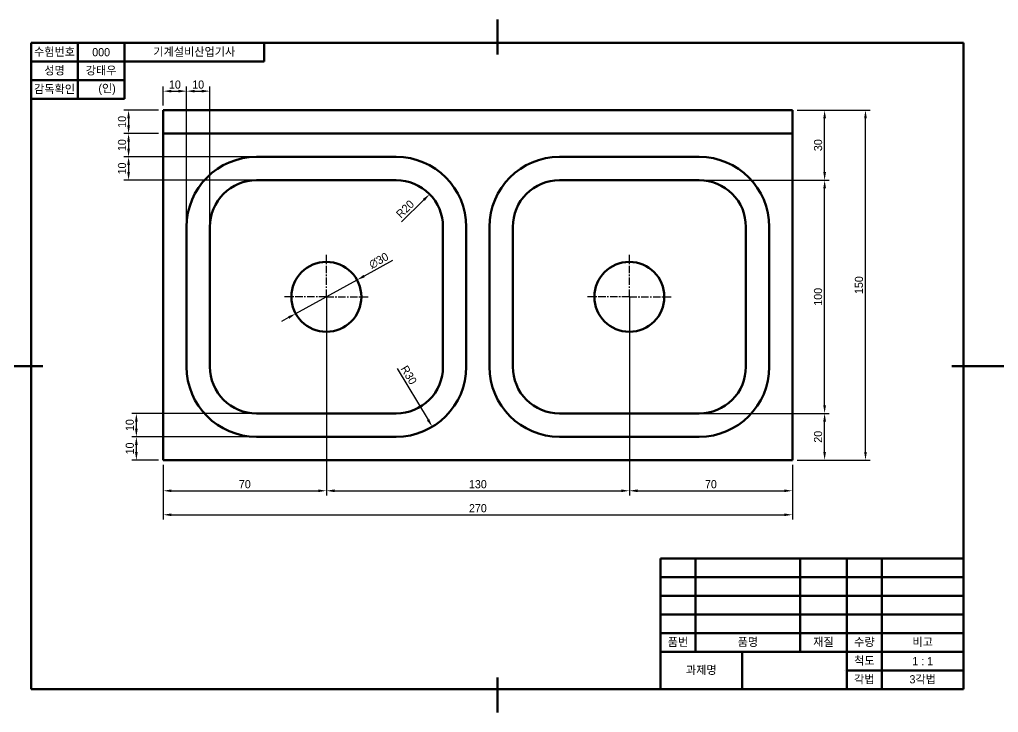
# Model space of a CAD drawing. Header units: millimetres. Extents: x 0 to 2520, y 0 to 297.
# Drawn here: x 1685 to 2105, y 0 to 297 of the extents above; entities that cross this region are included whole.
import ezdxf

# ---------------------------------------------------------------- set-up
doc = ezdxf.new("R2010")
doc.units = ezdxf.units.MM
doc.header["$LTSCALE"] = 0.1
doc.linetypes.add('CENTER', pattern=[50.8, 31.75, -6.35, 6.35, -6.35])
for name, color, linetype, lineweight in [('1.윤곽선', 5, 'Continuous', 70), ('2.외형선', 3, 'Continuous', 50), ('4.일반주서', 2, 'Continuous', 35), ('5.중심선', 1, 'CENTER', 25)]:
    doc.layers.add(name, color=color, linetype=linetype, lineweight=lineweight)
doc.styles.add('굴림', font='')
doc.styles.get('굴림').set_extended_font_data('Gulim')
doc.dimstyles.new('기계제도기능사치수', dxfattribs={"dimtxt": 3.5, "dimasz": 3.5, "dimexe": 2, "dimexo": 2, "dimgap": 1, "dimtad": 1, "dimdsep": 46, "dimtxsty": '굴림', "dimcen": 2.5, "dimclrd": 1, "dimclre": 1, "dimclrt": 2, "dimazin": 2, "dimtfac": 1, "dimtmove": 0, "dimatfit": 3, "dimfxl": 1, "dimarcsym": 0})

# ---------------------------------------------------------------- blocks, each defined once
blk = doc.blocks.new('*D66')
at = {"layer": '2.외형선', "color": 1, "lineweight": -2, "transparency": 16777216}
for p, q in [((1744.64, 258.16), (1729.76, 258.16)), ((1731.76, 254.66), (1731.76, 251.66)), ((1744.64, 248.16), (1729.76, 248.16))]:
    blk.add_line(p, q, dxfattribs=at)
at = {"layer": '2.외형선', "color": 1, "transparency": 16777216}
for points in [[(1731.18, 254.66), (1732.35, 254.66), (1731.76, 258.16)], [(1731.18, 251.66), (1732.35, 251.66), (1731.76, 248.16)]]:
    blk.add_solid(points, dxfattribs=at)
at = {"layer": 'Defpoints', "color": 0, "transparency": 16777216}
for p in [(1746.64, 258.16), (1731.76, 248.16), (1746.64, 248.16)]:
    blk.add_point(p, dxfattribs=at)
at = {"layer": '2.외형선', "color": 2, "transparency": 16777216, "insert": (1728.97, 253.16), "char_height": 3.5, "attachment_point": 5, "rotation": 90, "style": '굴림'}
blk.add_mtext('10', dxfattribs=at)
blk = doc.blocks.new('*D67')
at = {"layer": '2.외형선', "color": 1, "lineweight": -2, "transparency": 16777216}
for p, q in [((1744.64, 248.16), (1729.76, 248.16)), ((1731.76, 244.66), (1731.76, 241.66)), ((1784.64, 238.16), (1729.76, 238.16))]:
    blk.add_line(p, q, dxfattribs=at)
at = {"layer": '2.외형선', "color": 1, "transparency": 16777216}
for points in [[(1731.18, 244.66), (1732.35, 244.66), (1731.76, 248.16)], [(1731.18, 241.66), (1732.35, 241.66), (1731.76, 238.16)]]:
    blk.add_solid(points, dxfattribs=at)
at = {"layer": 'Defpoints', "color": 0, "transparency": 16777216}
for p in [(1746.64, 248.16), (1731.76, 238.16), (1786.64, 238.16)]:
    blk.add_point(p, dxfattribs=at)
at = {"layer": '2.외형선', "color": 2, "transparency": 16777216, "insert": (1728.97, 243.16), "char_height": 3.5, "attachment_point": 5, "rotation": 90, "style": '굴림'}
blk.add_mtext('10', dxfattribs=at)
blk = doc.blocks.new('*D68')
at = {"layer": '2.외형선', "color": 1, "lineweight": -2, "transparency": 16777216}
for p, q in [((1784.64, 238.16), (1729.76, 238.16)), ((1731.76, 234.66), (1731.76, 231.66)), ((1784.64, 228.16), (1729.76, 228.16))]:
    blk.add_line(p, q, dxfattribs=at)
at = {"layer": '2.외형선', "color": 1, "transparency": 16777216}
for points in [[(1731.18, 234.66), (1732.35, 234.66), (1731.76, 238.16)], [(1731.18, 231.66), (1732.35, 231.66), (1731.76, 228.16)]]:
    blk.add_solid(points, dxfattribs=at)
at = {"layer": 'Defpoints', "color": 0, "transparency": 16777216}
for p in [(1786.64, 238.16), (1731.76, 228.16), (1786.64, 228.16)]:
    blk.add_point(p, dxfattribs=at)
at = {"layer": '2.외형선', "color": 2, "transparency": 16777216, "insert": (1728.97, 233.16), "char_height": 3.5, "attachment_point": 5, "rotation": 90, "style": '굴림'}
blk.add_mtext('10', dxfattribs=at)
blk = doc.blocks.new('*D69')
at = {"layer": '2.외형선', "color": 1, "lineweight": -2, "transparency": 16777216}
for p, q in [((1746.64, 260.16), (1746.64, 268.32)), ((1750.14, 266.32), (1753.14, 266.32)), ((1756.64, 210.16), (1756.64, 268.32))]:
    blk.add_line(p, q, dxfattribs=at)
at = {"layer": '2.외형선', "color": 1, "transparency": 16777216}
for points in [[(1750.14, 266.9), (1750.14, 265.74), (1746.64, 266.32)], [(1753.14, 266.9), (1753.14, 265.74), (1756.64, 266.32)]]:
    blk.add_solid(points, dxfattribs=at)
at = {"layer": 'Defpoints', "color": 0, "transparency": 16777216}
for p in [(1756.64, 266.32), (1746.64, 258.16), (1756.64, 208.16)]:
    blk.add_point(p, dxfattribs=at)
at = {"layer": '2.외형선', "color": 2, "transparency": 16777216, "insert": (1751.64, 269.12), "char_height": 3.5, "attachment_point": 5, "style": '굴림'}
blk.add_mtext('10', dxfattribs=at)
blk = doc.blocks.new('*D70')
at = {"layer": '2.외형선', "color": 1, "lineweight": -2, "transparency": 16777216}
for p, q in [((1756.64, 210.16), (1756.64, 268.32)), ((1760.14, 266.32), (1763.14, 266.32)), ((1766.64, 210.16), (1766.64, 268.32))]:
    blk.add_line(p, q, dxfattribs=at)
at = {"layer": '2.외형선', "color": 1, "transparency": 16777216}
for points in [[(1760.14, 266.9), (1760.14, 265.74), (1756.64, 266.32)], [(1763.14, 266.9), (1763.14, 265.74), (1766.64, 266.32)]]:
    blk.add_solid(points, dxfattribs=at)
at = {"layer": 'Defpoints', "color": 0, "transparency": 16777216}
for p in [(1766.64, 266.32), (1756.64, 208.16), (1766.64, 208.16)]:
    blk.add_point(p, dxfattribs=at)
at = {"layer": '2.외형선', "color": 2, "transparency": 16777216, "insert": (1761.64, 269.12), "char_height": 3.5, "attachment_point": 5, "style": '굴림'}
blk.add_mtext('10', dxfattribs=at)
blk = doc.blocks.new('*D71')
at = {"layer": '2.외형선', "color": 1, "lineweight": -2, "transparency": 16777216}
for p, q in [((1784.64, 118.16), (1733.11, 118.16)), ((1735.11, 111.66), (1735.11, 114.66)), ((1744.64, 108.16), (1733.11, 108.16))]:
    blk.add_line(p, q, dxfattribs=at)
at = {"layer": '2.외형선', "color": 1, "transparency": 16777216}
for points in [[(1734.52, 114.66), (1735.69, 114.66), (1735.11, 118.16)], [(1734.52, 111.66), (1735.69, 111.66), (1735.11, 108.16)]]:
    blk.add_solid(points, dxfattribs=at)
at = {"layer": 'Defpoints', "color": 0, "transparency": 16777216}
for p in [(1735.11, 118.16), (1786.64, 118.16), (1746.64, 108.16)]:
    blk.add_point(p, dxfattribs=at)
at = {"layer": '2.외형선', "color": 2, "transparency": 16777216, "insert": (1732.31, 113.16), "char_height": 3.5, "attachment_point": 5, "rotation": 90, "style": '굴림'}
blk.add_mtext('10', dxfattribs=at)
blk = doc.blocks.new('*D72')
at = {"layer": '2.외형선', "color": 1, "lineweight": -2, "transparency": 16777216}
for p, q in [((1784.64, 128.16), (1733.11, 128.16)), ((1735.11, 121.66), (1735.11, 124.66)), ((1784.64, 118.16), (1733.11, 118.16))]:
    blk.add_line(p, q, dxfattribs=at)
at = {"layer": '2.외형선', "color": 1, "transparency": 16777216}
for points in [[(1734.52, 124.66), (1735.69, 124.66), (1735.11, 128.16)], [(1734.52, 121.66), (1735.69, 121.66), (1735.11, 118.16)]]:
    blk.add_solid(points, dxfattribs=at)
at = {"layer": 'Defpoints', "color": 0, "transparency": 16777216}
for p in [(1735.11, 128.16), (1786.64, 128.16), (1786.64, 118.16)]:
    blk.add_point(p, dxfattribs=at)
at = {"layer": '2.외형선', "color": 2, "transparency": 16777216, "insert": (1732.31, 123.16), "char_height": 3.5, "attachment_point": 5, "rotation": 90, "style": '굴림'}
blk.add_mtext('10', dxfattribs=at)
blk = doc.blocks.new('*D73')
at = {"layer": '2.외형선', "color": 1, "lineweight": -2, "transparency": 16777216}
for p, q in [((1816.64, 176.16), (1816.64, 93.01)), ((1746.64, 106.16), (1746.64, 93.01)), ((1750.14, 95.01), (1813.14, 95.01))]:
    blk.add_line(p, q, dxfattribs=at)
at = {"layer": '2.외형선', "color": 1, "transparency": 16777216}
for points in [[(1750.14, 95.59), (1750.14, 94.43), (1746.64, 95.01)], [(1813.14, 95.59), (1813.14, 94.43), (1816.64, 95.01)]]:
    blk.add_solid(points, dxfattribs=at)
at = {"layer": 'Defpoints', "color": 0, "transparency": 16777216}
for p in [(1816.64, 178.16), (1746.64, 108.16), (1816.64, 95.01)]:
    blk.add_point(p, dxfattribs=at)
at = {"layer": '2.외형선', "color": 2, "transparency": 16777216, "insert": (1781.64, 97.81), "char_height": 3.5, "attachment_point": 5, "style": '굴림'}
blk.add_mtext('70', dxfattribs=at)
blk = doc.blocks.new('*D74')
at = {"layer": '2.외형선', "color": 1, "lineweight": -2, "transparency": 16777216}
for p, q in [((1816.64, 176.16), (1816.64, 93.01)), ((1946.64, 176.16), (1946.64, 93.01)), ((1820.14, 95.01), (1943.14, 95.01))]:
    blk.add_line(p, q, dxfattribs=at)
at = {"layer": '2.외형선', "color": 1, "transparency": 16777216}
for points in [[(1820.14, 95.59), (1820.14, 94.43), (1816.64, 95.01)], [(1943.14, 95.59), (1943.14, 94.43), (1946.64, 95.01)]]:
    blk.add_solid(points, dxfattribs=at)
at = {"layer": 'Defpoints', "color": 0, "transparency": 16777216}
for p in [(1816.64, 178.16), (1946.64, 178.16), (1946.64, 95.01)]:
    blk.add_point(p, dxfattribs=at)
at = {"layer": '2.외형선', "color": 2, "transparency": 16777216, "insert": (1881.64, 97.81), "char_height": 3.5, "attachment_point": 5, "style": '굴림'}
blk.add_mtext('130', dxfattribs=at)
blk = doc.blocks.new('*D75')
at = {"layer": '2.외형선', "color": 1, "lineweight": -2, "transparency": 16777216}
for p, q in [((1946.64, 176.16), (1946.64, 93.01)), ((2016.64, 106.16), (2016.64, 93.01)), ((1950.14, 95.01), (2013.14, 95.01))]:
    blk.add_line(p, q, dxfattribs=at)
at = {"layer": '2.외형선', "color": 1, "transparency": 16777216}
for points in [[(1950.14, 95.59), (1950.14, 94.43), (1946.64, 95.01)], [(2013.14, 95.59), (2013.14, 94.43), (2016.64, 95.01)]]:
    blk.add_solid(points, dxfattribs=at)
at = {"layer": 'Defpoints', "color": 0, "transparency": 16777216}
for p in [(1946.64, 178.16), (2016.64, 108.16), (2016.64, 95.01)]:
    blk.add_point(p, dxfattribs=at)
at = {"layer": '2.외형선', "color": 2, "transparency": 16777216, "insert": (1981.64, 97.81), "char_height": 3.5, "attachment_point": 5, "style": '굴림'}
blk.add_mtext('70', dxfattribs=at)
blk = doc.blocks.new('*D76')
at = {"layer": '2.외형선', "color": 1, "lineweight": -2, "transparency": 16777216}
for p, q in [((1746.64, 106.16), (1746.64, 82.72)), ((2016.64, 106.16), (2016.64, 82.72)), ((1750.14, 84.72), (2013.14, 84.72))]:
    blk.add_line(p, q, dxfattribs=at)
at = {"layer": '2.외형선', "color": 1, "transparency": 16777216}
for points in [[(1750.14, 85.3), (1750.14, 84.14), (1746.64, 84.72)], [(2013.14, 85.3), (2013.14, 84.14), (2016.64, 84.72)]]:
    blk.add_solid(points, dxfattribs=at)
at = {"layer": 'Defpoints', "color": 0, "transparency": 16777216}
for p in [(1746.64, 108.16), (2016.64, 108.16), (2016.64, 84.72)]:
    blk.add_point(p, dxfattribs=at)
at = {"layer": '2.외형선', "color": 2, "transparency": 16777216, "insert": (1881.64, 87.52), "char_height": 3.5, "attachment_point": 5, "style": '굴림'}
blk.add_mtext('270', dxfattribs=at)
blk = doc.blocks.new('*D77')
at = {"layer": '2.외형선', "color": 1, "lineweight": -2, "transparency": 16777216}
for p, q in [((2018.64, 258.16), (2049.96, 258.16)), ((2047.96, 111.66), (2047.96, 254.66)), ((2018.64, 108.16), (2049.96, 108.16))]:
    blk.add_line(p, q, dxfattribs=at)
at = {"layer": '2.외형선', "color": 1, "transparency": 16777216}
for points in [[(2047.38, 254.66), (2048.54, 254.66), (2047.96, 258.16)], [(2047.38, 111.66), (2048.54, 111.66), (2047.96, 108.16)]]:
    blk.add_solid(points, dxfattribs=at)
at = {"layer": 'Defpoints', "color": 0, "transparency": 16777216}
for p in [(2016.64, 258.16), (2047.96, 258.16), (2016.64, 108.16)]:
    blk.add_point(p, dxfattribs=at)
at = {"layer": '2.외형선', "color": 2, "transparency": 16777216, "insert": (2045.16, 183.16), "char_height": 3.5, "attachment_point": 5, "rotation": 90, "style": '굴림'}
blk.add_mtext('150', dxfattribs=at)
blk = doc.blocks.new('*D78')
at = {"layer": '2.외형선', "color": 1, "lineweight": -2, "transparency": 16777216}
for p, q in [((1978.64, 128.16), (2032.42, 128.16)), ((2030.42, 111.66), (2030.42, 124.66)), ((2018.64, 108.16), (2032.42, 108.16))]:
    blk.add_line(p, q, dxfattribs=at)
at = {"layer": '2.외형선', "color": 1, "transparency": 16777216}
for points in [[(2029.84, 124.66), (2031.01, 124.66), (2030.42, 128.16)], [(2029.84, 111.66), (2031.01, 111.66), (2030.42, 108.16)]]:
    blk.add_solid(points, dxfattribs=at)
at = {"layer": 'Defpoints', "color": 0, "transparency": 16777216}
for p in [(1976.64, 128.16), (2030.42, 128.16), (2016.64, 108.16)]:
    blk.add_point(p, dxfattribs=at)
at = {"layer": '2.외형선', "color": 2, "transparency": 16777216, "insert": (2027.63, 118.16), "char_height": 3.5, "attachment_point": 5, "rotation": 90, "style": '굴림'}
blk.add_mtext('20', dxfattribs=at)
blk = doc.blocks.new('*D79')
at = {"layer": '2.외형선', "color": 1, "lineweight": -2, "transparency": 16777216}
for p, q in [((1978.64, 228.16), (2032.42, 228.16)), ((2030.42, 131.66), (2030.42, 224.66)), ((1978.64, 128.16), (2032.42, 128.16))]:
    blk.add_line(p, q, dxfattribs=at)
at = {"layer": '2.외형선', "color": 1, "transparency": 16777216}
for points in [[(2029.84, 224.66), (2031.01, 224.66), (2030.42, 228.16)], [(2029.84, 131.66), (2031.01, 131.66), (2030.42, 128.16)]]:
    blk.add_solid(points, dxfattribs=at)
at = {"layer": 'Defpoints', "color": 0, "transparency": 16777216}
for p in [(1976.64, 228.16), (2030.42, 228.16), (1976.64, 128.16)]:
    blk.add_point(p, dxfattribs=at)
at = {"layer": '2.외형선', "color": 2, "transparency": 16777216, "insert": (2027.62, 178.16), "char_height": 3.5, "attachment_point": 5, "rotation": 90, "style": '굴림'}
blk.add_mtext('100', dxfattribs=at)
blk = doc.blocks.new('*D80')
at = {"layer": '2.외형선', "color": 1, "lineweight": -2, "transparency": 16777216}
for p, q in [((2018.64, 258.16), (2032.42, 258.16)), ((2030.42, 231.66), (2030.42, 254.66)), ((1978.64, 228.16), (2032.42, 228.16))]:
    blk.add_line(p, q, dxfattribs=at)
at = {"layer": '2.외형선', "color": 1, "transparency": 16777216}
for points in [[(2029.84, 254.66), (2031.01, 254.66), (2030.42, 258.16)], [(2029.84, 231.66), (2031.01, 231.66), (2030.42, 228.16)]]:
    blk.add_solid(points, dxfattribs=at)
at = {"layer": 'Defpoints', "color": 0, "transparency": 16777216}
for p in [(2016.64, 258.16), (2030.42, 258.16), (1976.64, 228.16)]:
    blk.add_point(p, dxfattribs=at)
at = {"layer": '2.외형선', "color": 2, "transparency": 16777216, "insert": (2027.63, 243.16), "char_height": 3.5, "attachment_point": 5, "rotation": 90, "style": '굴림'}
blk.add_mtext('30', dxfattribs=at)
blk = doc.blocks.new('*D81')
at = {"layer": '2.외형선', "color": 1, "lineweight": -2, "transparency": 16777216}
for p, q in [((1845.01, 193.71), (1832.86, 187.05)), ((1803.49, 170.95), (1829.79, 185.37)), ((1800.42, 169.26), (1797.35, 167.58))]:
    blk.add_line(p, q, dxfattribs=at)
at = {"layer": '2.외형선', "color": 1, "transparency": 16777216}
for points in [[(1832.58, 187.56), (1833.14, 186.54), (1829.79, 185.37)], [(1800.14, 169.77), (1800.7, 168.75), (1803.49, 170.95)]]:
    blk.add_solid(points, dxfattribs=at)
at = {"layer": 'Defpoints', "color": 0, "transparency": 16777216}
for p in [(1829.79, 185.37), (1803.49, 170.95)]:
    blk.add_point(p, dxfattribs=at)
at = {"layer": '2.외형선', "color": 2, "transparency": 16777216, "insert": (1839.13, 193.67), "char_height": 3.5, "attachment_point": 5, "rotation": 28.7373, "style": '굴림'}
blk.add_mtext('∅30', dxfattribs=at)
blk = doc.blocks.new('*D82')
at = {"layer": '2.외형선', "color": 1, "lineweight": -2, "transparency": 16777216}
blk.add_line((1848.85, 210.31), (1858.44, 219.69), dxfattribs=at)
at = {"layer": '2.외형선', "color": 1, "transparency": 16777216}
blk.add_solid([(1858.03, 220.11), (1858.85, 219.28), (1860.94, 222.14)], dxfattribs=at)
at = {"layer": 'Defpoints', "color": 0, "transparency": 16777216}
for p in [(1860.94, 222.14), (1846.64, 208.16)]:
    blk.add_point(p, dxfattribs=at)
at = {"layer": '2.외형선', "color": 2, "transparency": 16777216, "insert": (1850.43, 215.78), "char_height": 3.5, "attachment_point": 5, "rotation": 44.3601, "style": '굴림'}
blk.add_mtext('R20', dxfattribs=at)
blk = doc.blocks.new('*D83')
at = {"layer": '2.외형선', "color": 1, "lineweight": -2, "transparency": 16777216}
blk.add_line((1847.06, 147.46), (1860.28, 125.44), dxfattribs=at)
at = {"layer": '2.외형선', "color": 1, "transparency": 16777216}
blk.add_solid([(1860.78, 125.74), (1859.78, 125.14), (1862.08, 122.44)], dxfattribs=at)
at = {"layer": 'Defpoints', "color": 0, "transparency": 16777216}
for p in [(1846.64, 148.16), (1862.08, 122.44)]:
    blk.add_point(p, dxfattribs=at)
at = {"layer": '2.외형선', "color": 2, "transparency": 16777216, "insert": (1852.01, 144.65), "char_height": 3.5, "attachment_point": 5, "rotation": 300.9802, "style": '굴림'}
blk.add_mtext('R30', dxfattribs=at)

msp = doc.modelspace()

# ---------------------------------------------------------------- linework, layer by layer
at = {"layer": '1.윤곽선'}
for p, q in [((1890, 297), (1890, 282)), ((2090, 287), (1690, 287)), ((1690, 287), (1690, 10)), ((1730, 287), (1730, 263)), ((1790, 287), (1790, 279)), ((2090, 10), (2090, 287)), ((1790, 279), (1730, 279)), ((1730, 263), (1690, 263)), ((1680, 148.5), (1695, 148.5)), ((2100, 148.5), (2085, 148.5)), ((2100, 148.5), (2115, 148.5)), ((1960, 66), (2090, 66)), ((1960, 10), (1960, 66)), ((1890, 0), (1890, 15)), ((1690, 10), (2090, 10))]:
    msp.add_line(p, q, dxfattribs=at)
at = {"layer": '2.외형선'}
for p, q in [((1710, 287), (1710, 263)), ((1710, 279), (1690, 279)), ((1710, 279), (1730, 279)), ((1730, 271), (1690, 271)), ((2016.642, 258.158), (1746.642, 258.158)), ((1746.642, 258.158), (1746.642, 108.158)), ((2016.642, 108.158), (2016.642, 258.158)), ((2016.642, 248.158), (1746.642, 248.158)), ((1846.642, 238.158), (1786.642, 238.158)), ((1916.642, 238.158), (1976.642, 238.158)), ((1756.642, 208.158), (1756.642, 148.158)), ((1876.642, 208.158), (1876.642, 148.158)), ((1886.642, 208.158), (1886.642, 148.158)), ((2006.642, 208.158), (2006.642, 148.158)), ((1786.642, 118.158), (1846.642, 118.158)), ((1976.642, 118.158), (1916.642, 118.158)), ((1746.642, 108.158), (2016.642, 108.158)), ((1746.642, 108.158), (2016.642, 108.158)), ((1975, 26), (1975, 66)), ((2020, 26), (2020, 66)), ((2040, 10), (2040, 66)), ((2055, 10), (2055, 66)), ((1960, 58), (2090, 58)), ((1960, 50), (2090, 50)), ((1960, 42), (2090, 42)), ((1960, 34), (2090, 34)), ((1960, 26), (2090, 26)), ((1995, 10), (1995, 26)), ((2038.76, 18), (2038.833, 18)), ((2040, 18), (2090, 18))]:
    msp.add_line(p, q, dxfattribs=at)
for points in [[(1786.642, 228.158), (1846.642, 228.158, -0.4142136), (1866.642, 208.158), (1866.642, 148.158, -0.4142136), (1846.642, 128.158), (1786.642, 128.158, -0.4142136), (1766.642, 148.158), (1766.642, 208.158, -0.4142136)], [(1976.642, 228.158), (1916.642, 228.158, 0.4142136), (1896.642, 208.158), (1896.642, 148.158, 0.4142136), (1916.642, 128.158), (1976.642, 128.158, 0.4142136), (1996.642, 148.158), (1996.642, 208.158, 0.4142136)]]:
    msp.add_lwpolyline(points, format="xyb", close=True, dxfattribs=at)
for centre in [(1816.642, 178.158), (1946.642, 178.158)]:
    msp.add_circle(centre, 15, dxfattribs=at)
for centre, start, end in [((1786.642, 208.158), 90, 180), ((1846.642, 208.158), 0, 90), ((1916.642, 208.158), 90, 180), ((1976.642, 208.158), 0, 90), ((1786.642, 148.158), 180, 270), ((1846.642, 148.158), 270, 0), ((1916.642, 148.158), 180, 270), ((1976.642, 148.158), 270, 0)]:
    msp.add_arc(centre, 30, start, end, dxfattribs=at)
at = {"layer": '5.중심선'}
for p, q in [((1816.642, 178.158), (1816.642, 196.158)), ((1946.642, 178.158), (1946.642, 196.158)), ((1816.642, 178.158), (1798.642, 178.158)), ((1816.642, 178.158), (1834.642, 178.158)), ((1816.642, 178.158), (1816.642, 160.158)), ((1946.642, 178.158), (1928.642, 178.158)), ((1946.642, 178.158), (1964.642, 178.158)), ((1946.642, 178.158), (1946.642, 160.158))]:
    msp.add_line(p, q, dxfattribs=at)

# ---------------------------------------------------------------- texts
at = {"layer": '4.일반주서', "char_height": 3.5, "attachment_point": 5, "style": '굴림'}
for s, insert, width in [('수험번호', (1700, 283), 20), ('000', (1720, 283), 20), ('기계설비산업기사', (1759.963, 283), 60.07361), ('성명', (1700, 275), 20), ('강태우', (1720, 275), 20), ('감독확인', (1700, 267), 20), ('    (인)', (1720, 267), 20), ('품번', (1967.5, 30), 15), ('품명', (1997.5, 30), 45), ('재질', (2029.926, 30), 19.8528), ('수량', (2047.5, 30), 15), ('비고', (2072.5, 30), 35), ('척도', (2047.5, 22), 15), ('1 : 1', (2072.5, 22), 35), ('과제명', (1977.5, 18), 35), ('각법', (2047.463, 14), 15.0736), ('3각법', (2072.5, 14), 35)]:
    msp.add_mtext(s, dxfattribs=dict(at, insert=insert, width=width))

# ---------------------------------------------------------------- dimensions: what is measured, and where the dimension line sits
at = {"layer": '2.외형선'}
for base, p1, p2, picture, middle in [((1756.642, 266.319), (1746.642, 258.158), (1756.642, 208.158), '*D69', (1751.642, 269.118)), ((1816.642, 95.009), (1746.642, 108.158), (1816.642, 178.158), '*D73', (1781.642, 97.806)), ((2016.642, 84.721), (1746.642, 108.158), (2016.642, 108.158), '*D76', (1881.642, 87.517))]:
    dim = msp.add_linear_dim(base=base, p1=p1, p2=p2, dimstyle='기계제도기능사치수', dxfattribs=at)
    dim.commit()
    dim.dimension.update_dxf_attribs({"geometry": picture, "text_midpoint": middle})
for base, p1, p2, picture, middle in [((1766.642, 266.319), (1756.642, 208.158), (1766.642, 208.158), '*D70', (1761.642, 269.118)), ((1946.642, 95.009), (1816.642, 178.158), (1946.642, 178.158), '*D74', (1881.642, 97.808)), ((2016.642, 95.009), (1946.642, 178.158), (2016.642, 108.158), '*D75', (1981.642, 97.806))]:
    dim = msp.add_linear_dim(base=base, p1=p1, p2=p2, dimstyle='기계제도기능사치수', override={"dimtmove": 1}, dxfattribs=at)
    dim.commit()
    dim.dimension.update_dxf_attribs({"geometry": picture, "text_midpoint": middle})
for base, p1, p2, picture, middle in [((1731.764, 248.158), (1746.642, 258.158), (1746.642, 248.158), '*D66', (1728.965, 253.158)), ((2047.961, 258.158), (2016.642, 108.158), (2016.642, 258.158), '*D77', (2045.162, 183.158)), ((2030.424, 128.158), (2016.642, 108.158), (1976.642, 128.158), '*D78', (2027.629, 118.158)), ((1735.107, 118.158), (1746.642, 108.158), (1786.642, 118.158), '*D71', (1732.308, 113.158))]:
    dim = msp.add_linear_dim(base=base, p1=p1, p2=p2, angle=90, dimstyle='기계제도기능사치수', dxfattribs=at)
    dim.commit()
    dim.dimension.update_dxf_attribs({"geometry": picture, "text_midpoint": middle})
for base, p1, p2, picture, middle in [((2030.424, 258.158), (1976.642, 228.158), (2016.642, 258.158), '*D80', (2027.629, 243.158)), ((1731.764, 238.158), (1746.642, 248.158), (1786.642, 238.158), '*D67', (1728.965, 243.158)), ((1731.764, 228.158), (1786.642, 238.158), (1786.642, 228.158), '*D68', (1728.965, 233.158)), ((2030.424, 228.158), (1976.642, 128.158), (1976.642, 228.158), '*D79', (2027.625, 178.158)), ((1735.107, 128.158), (1786.642, 118.158), (1786.642, 128.158), '*D72', (1732.308, 123.158))]:
    dim = msp.add_linear_dim(base=base, p1=p1, p2=p2, angle=90, dimstyle='기계제도기능사치수', override={"dimtmove": 1}, dxfattribs=at)
    dim.commit()
    dim.dimension.update_dxf_attribs({"geometry": picture, "text_midpoint": middle})
for center, mpoint, picture, middle in [((1846.642, 208.158), (1860.941, 222.141), '*D82', (1852.391, 213.78)), ((1846.642, 148.158), (1862.084, 122.438), '*D83', (1849.612, 143.212))]:
    dim = msp.add_radius_dim(center=center, mpoint=mpoint, dimstyle='기계제도기능사치수', dxfattribs=at)
    dim.commit()
    dim.dimension.update_dxf_attribs({"geometry": picture, "text_midpoint": middle, "dimtype": 164})
dim = msp.add_diameter_dim_2p(p1=(1803.49, 170.946), p2=(1829.795, 185.37), dimstyle='기계제도기능사치수', dxfattribs=at)
dim.commit()
dim.dimension.update_dxf_attribs({"geometry": '*D81', "text_midpoint": (1839.128, 193.675)})

doc.saveas('drawing.dxf')
